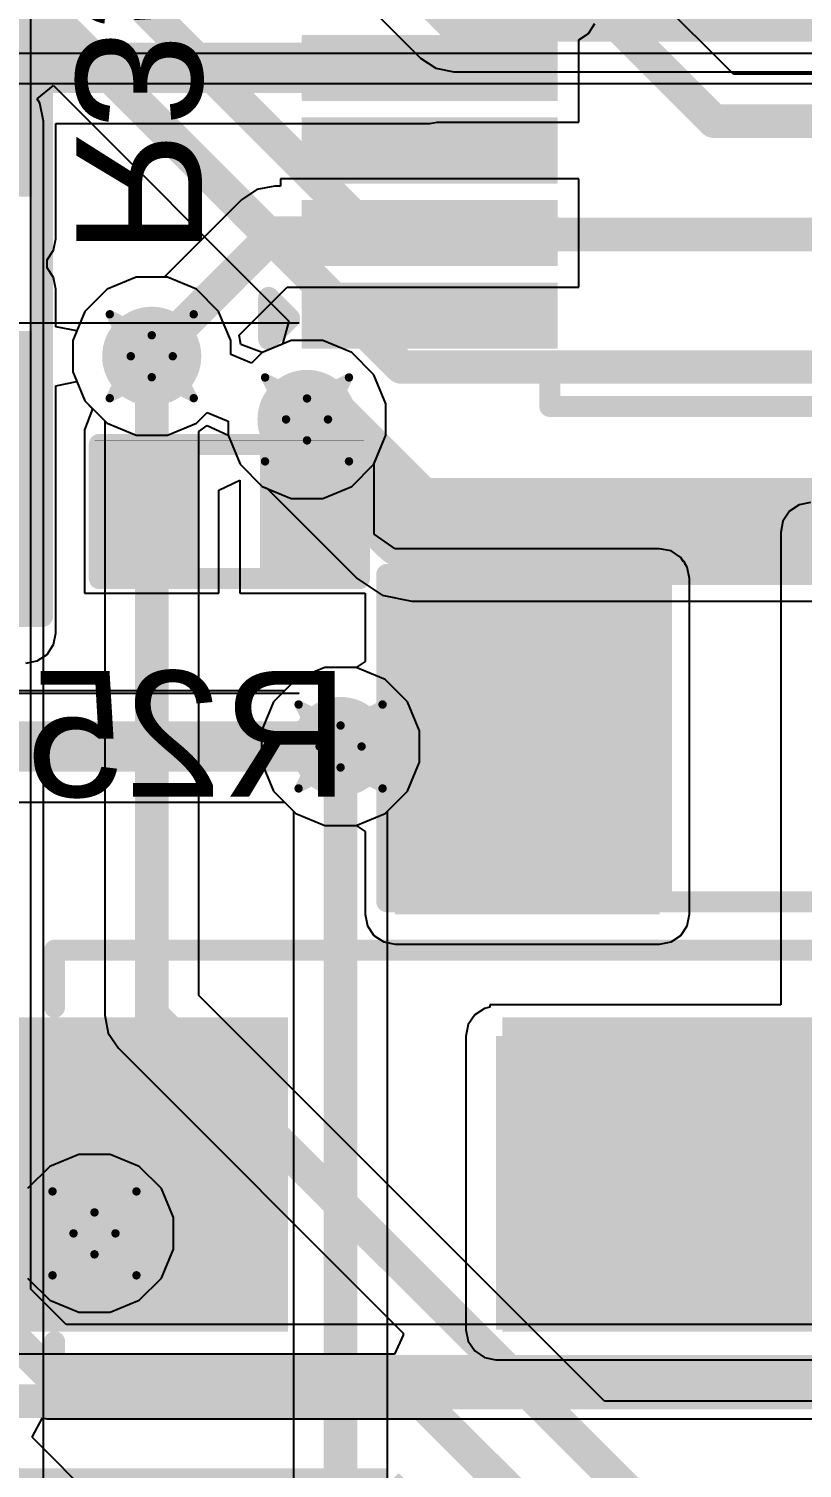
# Model space of a CAD drawing. Header units: inches. Extents: x -6 to 430, y 0 to 90.
# Drawn here: x 12.92 to 17.6, y 20.44 to 29.15 of the extents above; entities that cross this region are included whole.
import ezdxf

# ---------------------------------------------------------------- set-up
doc = ezdxf.new("R2010")
doc.units = ezdxf.units.IN
for name, color, linetype in [('Bottom Layer', 5, 'Continuous'), ('Bottom Overlay', 54, 'Continuous'), ('Bottom Paste', 16, 'Continuous'), ('Bottom Solder', 6, 'Continuous'), ('Drill Drawing', 1, 'Continuous'), ('Layer 1', 16, 'Continuous'), ('Layer 2', 76, 'Continuous'), ('Mechanical 1', 6, 'Continuous'), ('Top Layer', 1, 'Continuous'), ('Via Holes', 16, 'Continuous')]:
    doc.layers.add(name, color=color, linetype=linetype)
doc.styles.add('Arial', font='', dxfattribs={"height": 0.2})
doc.styles.get('Arial').set_extended_font_data('Arial')

msp = doc.modelspace()

# ---------------------------------------------------------------- hatches: boundary and pattern name
at = {"layer": 'Bottom Layer'}
for points in [[(14.61959992, 29.06520222), (16.06959956, 29.06520222), (16.06959956, 28.76520282), (14.61959992, 28.76520282)], [(14.61959992, 28.56520322), (16.06959956, 28.56520322), (16.06959956, 28.26520382), (14.61959992, 28.26520382)], [(14.61959992, 28.06520168), (16.06959956, 28.06520168), (16.06959956, 27.76520228), (14.61959992, 27.76520228)], [(14.61959992, 27.56520268), (16.06959956, 27.56520268), (16.06959956, 27.26520328), (14.61959992, 27.26520328)], [(14.3985996, 26.00140088), (14.8049996, 26.00140088), (14.8049996, 26.94120088), (14.3985996, 26.94120088)], [(13.8905996, 26.54750088), (13.8905996, 25.91250088), (13.4333996, 25.91250088), (13.4333996, 26.54750088)], [(14.8303996, 26.54750088), (14.8303996, 25.91250088), (14.3731996, 25.91250088), (14.3731996, 26.54750088)], [(15.1351996, 23.79160088), (16.7353996, 23.79160088), (16.7353996, 25.82360088), (15.1351996, 25.82360088)], [(16.7099996, 23.96940088), (15.1859996, 23.96940088), (15.1859996, 25.74740088), (16.7099996, 25.74740088)], [(14.38519856, 21.36680131), (11.88519848, 21.36680131), (11.88519848, 23.06680045), (14.38519856, 23.06680045)], [(15.7447996, 21.27700088), (19.3261996, 21.27700088), (19.3261996, 23.05500088), (15.7447996, 23.05500088)], [(18.38519818, 21.36680131), (15.8851981, 21.36680131), (15.8851981, 23.06680045), (18.38519818, 23.06680045)]]:
    msp.add_hatch(color=5, dxfattribs=at).paths.add_polyline_path(points)
h = msp.add_hatch(color=5, dxfattribs=at)
edge = h.paths.add_edge_path()
edge.add_arc((13.6619996, 27.16980088), 0.2999994, 0, 360)
h = msp.add_hatch(color=5, dxfattribs=at)
edge = h.paths.add_edge_path()
edge.add_arc((14.6017996, 26.78740388), 0.2999994, 0, 360)
h = msp.add_hatch(color=5, dxfattribs=at)
edge = h.paths.add_edge_path()
edge.add_arc((14.8049996, 24.80760088), 0.2999994, 0, 360)
h = msp.add_hatch(color=5, dxfattribs=at)
edge = h.paths.add_edge_path()
edge.add_arc((13.31545216, 21.86039316), 0.2999994, 0, 360)
at = {"layer": 'Bottom Paste'}
for points in [[(14.61959992, 29.06520222), (16.06959956, 29.06520222), (16.06959956, 28.76520282), (14.61959992, 28.76520282)], [(14.61959992, 28.56520322), (16.06959956, 28.56520322), (16.06959956, 28.26520382), (14.61959992, 28.26520382)], [(14.61959992, 28.06520168), (16.06959956, 28.06520168), (16.06959956, 27.76520228), (14.61959992, 27.76520228)], [(14.61959992, 27.56520268), (16.06959956, 27.56520268), (16.06959956, 27.26520328), (14.61959992, 27.26520328)], [(13.8905996, 26.54750088), (13.8905996, 25.91250088), (13.4333996, 25.91250088), (13.4333996, 26.54750088)], [(14.8303996, 26.54750088), (14.8303996, 25.91250088), (14.3731996, 25.91250088), (14.3731996, 26.54750088)], [(16.7099996, 23.96940088), (15.1859996, 23.96940088), (15.1859996, 25.74740088), (16.7099996, 25.74740088)], [(14.38519856, 21.36680131), (11.88519848, 21.36680131), (11.88519848, 23.06680045), (14.38519856, 23.06680045)], [(18.38519818, 21.36680131), (15.8851981, 21.36680131), (15.8851981, 23.06680045), (18.38519818, 23.06680045)]]:
    msp.add_hatch(color=16, dxfattribs=at).paths.add_polyline_path(points)
at = {"layer": 'Bottom Solder'}
for points in [[(13.0015996, 29.86220088), (13.0015996, 28.13500088), (11.0203996, 28.13500088), (11.0203996, 29.86220088)], [(14.56960002, 29.11520212), (16.11959946, 29.11520212), (16.11959946, 28.71520292), (14.56960002, 28.71520292)], [(14.56960002, 28.61520312), (16.11959946, 28.61520312), (16.11959946, 28.21520392), (14.56960002, 28.21520392)], [(14.56960002, 28.11520158), (16.11959946, 28.11520158), (16.11959946, 27.71520238), (14.56960002, 27.71520238)], [(14.56960002, 27.61520258), (16.11959946, 27.61520258), (16.11959946, 27.21520338), (14.56960002, 27.21520338)], [(13.0015996, 27.32220088), (13.0015996, 25.59500088), (11.0203996, 25.59500088), (11.0203996, 27.32220088)], [(13.94560076, 26.60250204), (13.94560076, 25.85749972), (13.37839844, 25.85749972), (13.37839844, 26.60250204)], [(14.88540076, 26.60250204), (14.88540076, 25.85749972), (14.31819844, 25.85749972), (14.31819844, 26.60250204)], [(16.8115996, 23.86780088), (15.0843996, 23.86780088), (15.0843996, 25.84900088), (16.8115996, 25.84900088)], [(14.48679856, 21.26520131), (11.78359848, 21.26520131), (11.78359848, 23.16840045), (14.48679856, 23.16840045)], [(18.48679818, 21.26520131), (15.7835981, 21.26520131), (15.7835981, 23.16840045), (18.48679818, 23.16840045)]]:
    msp.add_hatch(color=6, dxfattribs=at).paths.add_polyline_path(points)
at = {"layer": 'Layer 1'}
h = msp.add_hatch(color=16, dxfattribs=at)
edge = h.paths.add_edge_path()
edge.add_arc((13.6619996, 27.16980088), 0.2999994, 0, 360)
h = msp.add_hatch(color=16, dxfattribs=at)
edge = h.paths.add_edge_path()
edge.add_arc((14.6017996, 26.78740388), 0.2999994, 0, 360)
h = msp.add_hatch(color=16, dxfattribs=at)
edge = h.paths.add_edge_path()
edge.add_arc((14.8049996, 24.80760088), 0.2999994, 0, 360)
h = msp.add_hatch(color=16, dxfattribs=at)
edge = h.paths.add_edge_path()
edge.add_arc((13.31545216, 21.86039316), 0.2999994, 0, 360)
at = {"layer": 'Layer 2'}
h = msp.add_hatch(color=76, dxfattribs=at)
edge = h.paths.add_edge_path()
edge.add_arc((13.6619996, 27.16980088), 0.2999994, 0, 360)
h = msp.add_hatch(color=76, dxfattribs=at)
edge = h.paths.add_edge_path()
edge.add_arc((14.6017996, 26.78740388), 0.2999994, 0, 360)
h = msp.add_hatch(color=76, dxfattribs=at)
edge = h.paths.add_edge_path()
edge.add_arc((14.8049996, 24.80760088), 0.2999994, 0, 360)
h = msp.add_hatch(color=76, dxfattribs=at)
edge = h.paths.add_edge_path()
edge.add_arc((13.31545216, 21.86039316), 0.2999994, 0, 360)
at = {"layer": 'Top Layer'}
h = msp.add_hatch(color=1, dxfattribs=at)
edge = h.paths.add_edge_path()
edge.add_arc((13.6619996, 27.16980088), 0.2999994, 0, 360)
h = msp.add_hatch(color=1, dxfattribs=at)
edge = h.paths.add_edge_path()
edge.add_arc((14.6017996, 26.78740388), 0.2999994, 0, 360)
h = msp.add_hatch(color=1, dxfattribs=at)
edge = h.paths.add_edge_path()
edge.add_arc((14.8049996, 24.80760088), 0.2999994, 0, 360)
h = msp.add_hatch(color=1, dxfattribs=at)
edge = h.paths.add_edge_path()
edge.add_arc((13.31545216, 21.86039316), 0.2999994, 0, 360)
at = {"layer": 'Via Holes'}
h = msp.add_hatch(color=7, dxfattribs=at)
edge = h.paths.add_edge_path()
edge.add_arc((13.6619996, 27.16980088), 0.1499997, 0, 360)
h = msp.add_hatch(color=7, dxfattribs=at)
edge = h.paths.add_edge_path()
edge.add_arc((14.6017996, 26.78740388), 0.1499997, 0, 360)
h = msp.add_hatch(color=7, dxfattribs=at)
edge = h.paths.add_edge_path()
edge.add_arc((14.8049996, 24.80760088), 0.1499997, 0, 360)
h = msp.add_hatch(color=7, dxfattribs=at)
edge = h.paths.add_edge_path()
edge.add_arc((13.31545216, 21.86039316), 0.1499997, 0, 360)

# ---------------------------------------------------------------- linework, layer by layer
at = {"layer": 'Bottom Layer'}
for p, q in [((16.24739956, 29.08607086), (16.30478578, 29.1244147)), ((16.30478578, 29.1244147), (16.34408212, 29.1832284)), ((16.24739956, 28.58740282), (16.24739956, 29.08607086)), ((15.34459974, 28.57853314), (15.38918944, 28.58740282)), ((15.38918944, 28.58740282), (16.24739956, 28.58740282)), ((13.08128194, 27.88100087999999), (13.08128194, 28.57853314)), ((13.08128194, 28.57853314), (15.34459974, 28.57853314)), ((16.24739956, 28.24300168), (14.44179992, 28.24300168)), ((14.44179992, 28.24300168), (14.44179992, 28.20007568)), ((16.24739956, 27.58740228), (16.24739956, 28.24300168)), ((14.2983839, 28.1783917), (14.20596346, 28.11663922)), ((14.4074007, 28.20007568), (14.2983839, 28.1783917)), ((14.44179992, 28.20007568), (14.4074007, 28.20007568)), ((14.20595838, 28.1166316), (13.73692452, 27.64760028)), ((14.20596346, 28.11663922), (14.20595838, 28.1166316)), ((13.02818578, 27.75281724), (13.06748212, 27.8116284)), ((13.06748212, 27.8116284), (13.08128194, 27.88100087999999)), ((13.02818578, 27.70438452), (13.02818578, 27.75281724)), ((13.06748212, 27.64557336), (13.02818578, 27.70438452)), ((13.08128194, 27.57620087999999), (13.06748212, 27.64557336)), ((13.56696042, 27.64760028), (13.39134736, 27.57485976)), ((13.73692452, 27.64760028), (13.56696042, 27.64760028)), ((13.08128194, 27.3482435), (13.08128194, 27.57620087999999)), ((13.39134736, 27.57485976), (13.25694072, 27.44045312)), ((14.191742, 27.29667134), (14.48247294, 27.58740228)), ((14.48247294, 27.58740228), (16.24739956, 27.58740228)), ((13.25694072, 27.44045312), (13.20828194, 27.32298066)), ((13.20828194, 27.32298066), (13.08128194, 27.3482435)), ((14.2007336, 27.24165748), (14.191742, 27.29667134)), ((14.32983418, 27.1929606), (14.2007336, 27.24165748)), ((14.33706048, 27.19491132), (14.32983418, 27.1929606)), ((14.50676042, 27.26520328), (14.33706048, 27.19491132)), ((14.69683878, 27.26520328), (14.50676042, 27.26520328)), ((14.87245184, 27.19246275999999), (14.69683878, 27.26520328)), ((15.00685848, 27.05805612), (14.87245184, 27.19246275999999)), ((13.08128194, 26.99135826), (13.20828194, 27.0166211)), ((13.20828194, 27.0166211), (13.25694072, 26.89914864)), ((15.079599, 26.88244306), (15.00685848, 27.05805612)), ((13.08128194, 25.49340088), (13.08128194, 26.99135826)), ((13.30378848, 26.85230088), (13.25559706, 26.72529834)), ((13.25694072, 26.89914864), (13.30378848, 26.85230088)), ((15.079599, 26.6923647), (15.079599, 26.88244306)), ((13.25559706, 26.72529834), (13.2555996, 26.72529834)), ((13.2555996, 26.72529834), (13.2555996, 25.73470087999999)), ((15.0081996, 26.51999014), (15.079599, 26.6923647)), ((15.0081996, 26.09369432), (15.0081996, 26.51999014)), ((14.0683996, 26.35982282), (14.1953996, 26.41988874)), ((14.1953996, 26.41988874), (14.1953996, 25.73470087999999)), ((14.0683996, 25.73470087999999), (14.0683996, 26.35982282)), ((17.52161342, 26.23118706), (17.48231708, 26.17237336)), ((17.58042712, 26.2704834), (17.52161342, 26.23118706)), ((17.6497996, 26.28428322), (17.58042712, 26.2704834)), ((17.48231708, 26.17237336), (17.46851726, 26.10300088)), ((15.13520214, 26.00488322), (15.0081996, 26.09369432)), ((17.46851726, 26.10300088), (17.46851726, 23.24459918)), ((16.7353996, 26.00488322), (15.13520214, 26.00488322)), ((16.80477208, 25.9910834), (16.7353996, 26.00488322)), ((16.86358578, 25.95178706), (16.80477208, 25.9910834)), ((16.88135054, 25.92520088), (16.86358578, 25.95178706)), ((16.8877996, 25.92520088), (16.88135054, 25.92520088)), ((16.8877996, 25.91554634), (16.8877996, 25.92520088)), ((16.90288212, 25.89297336), (16.8877996, 25.91554634)), ((16.91668194, 25.82360088), (16.90288212, 25.89297336)), ((16.91668194, 23.79160088), (16.91668194, 25.82360088)), ((13.2555996, 25.73470087999999), (14.0683996, 25.73470087999999)), ((14.1953996, 25.73470087999999), (14.95391726, 25.73470087999999)), ((14.95391726, 25.73470087999999), (14.95391726, 25.32140224)), ((13.06748212, 25.4240284), (13.08128194, 25.49340088)), ((12.96937208, 25.32591836), (13.02818578, 25.3652147)), ((13.02818578, 25.3652147), (13.06748212, 25.4240284)), ((12.8999996, 25.31211854), (12.96937208, 25.32591836)), ((14.70996042, 25.28540028), (14.53434736, 25.21265976)), ((14.90003624, 25.28540028), (14.70996042, 25.28540028)), ((14.95391726, 25.32140224), (14.90003624, 25.28540028)), ((14.53434736, 25.21265976), (14.46595786, 25.14427026)), ((14.46595786, 25.14427026), (9.541598899999999, 25.14427026)), ((11.78204654, 24.4709315), (14.46595786, 24.4709315)), ((14.46595786, 24.4709315), (14.53434736, 24.402542)), ((14.53434736, 24.402542), (14.70996042, 24.32980148)), ((14.70996042, 24.32980148), (14.90003624, 24.32980148)), ((14.90003624, 24.32980148), (14.95391726, 24.29379952)), ((14.95391726, 24.29379952), (14.95391726, 23.79160088)), ((14.95391726, 23.79160088), (14.96771708, 23.7222284)), ((16.90288212, 23.7222284), (16.91668194, 23.79160088)), ((14.96771708, 23.7222284), (15.00701342, 23.6634147)), ((16.86358578, 23.6634147), (16.90288212, 23.7222284)), ((15.00701342, 23.6634147), (15.06582712, 23.62411836)), ((15.06582712, 23.62411836), (15.1351996, 23.61031854)), ((16.7353996, 23.61031854), (16.80477208, 23.62411836)), ((16.80477208, 23.62411836), (16.86358578, 23.6634147)), ((15.1351996, 23.61031854), (16.7353996, 23.61031854)), ((15.61661342, 23.18318706), (15.57731708, 23.12437336)), ((15.67542712, 23.2224834), (15.61661342, 23.18318706)), ((15.7073981, 23.22884356), (15.67542712, 23.2224834)), ((17.46851726, 23.24459918), (15.7073981, 23.24459918)), ((15.7073981, 23.24459918), (15.7073981, 23.22884356)), ((15.57731708, 23.12437336), (15.56351726, 23.05500088)), ((15.56351726, 23.05500088), (15.56351726, 21.27700088)), ((15.56351726, 21.27700088), (15.57731708, 21.2076284)), ((15.57731708, 21.2076284), (15.61661342, 21.1488147)), ((15.61661342, 21.1488147), (15.67542712, 21.10951836)), ((15.67542712, 21.10951836), (15.7447996, 21.09571854)), ((15.7447996, 21.09571854), (19.3261996, 21.09571854))]:
    msp.add_line(p, q, dxfattribs=at)
for points in [[(12.13080124, 28.91520252, 0.3048, 0.3048, 0), (15.34459974, 28.91520252, 0.3048, 0.3048, 0)], [(13.6619996, 27.16980088, 0.2032, 0.2032, 0), (14.4074007, 27.91520198, 0.2032, 0.2032, 0)], [(14.4074007, 27.91520198, 0.2032, 0.2032, 0), (15.34459974, 27.91520198, 0.2032, 0.2032, 0)], [(13.6619996, 26.23000088, 0.2032, 0.2032, 0), (13.6619996, 27.16980088, 0.2032, 0.2032, 0)], [(15.9987996, 25.46800088, 0.3048, 0.3048, 0), (16.32899706, 25.13780342, 0.3048, 0.3048, 0)], [(16.32899706, 24.50280342, 0.3048, 0.3048, 0), (16.32899706, 25.13780342, 0.3048, 0.3048, 0)], [(15.6177996, 24.78220088, 0.3048, 0.3048, 0), (15.8209996, 24.98540088, 0.3048, 0.3048, 0)], [(15.8209996, 24.98540088, 0.3048, 0.3048, 0), (15.9479996, 24.85840088, 0.3048, 0.3048, 0)], [(6.9309996, 24.80760088, 0.3048, 0.3048, 0), (15.5923996, 24.80760088, 0.3048, 0.3048, 0)], [(15.5923996, 24.80760088, 0.3048, 0.3048, 0), (15.6177996, 24.78220088, 0.3048, 0.3048, 0)], [(16.32899452, 24.50280088, 0.3048, 0.3048, 0), (16.32899706, 24.50280342, 0.3048, 0.3048, 0)]]:
    msp.add_lwpolyline(points, format="xyseb", dxfattribs=at)
for points in [[(15.26839974, 28.91520252, 0.1524, 0.1524, 1), (15.42079974, 28.91520252, 0.1524, 0.1524, 1)], [(14.3566007, 27.91520198, 0.1016, 0.1016, 1), (14.4582007, 27.91520198, 0.1016, 0.1016, 1)], [(14.3566007, 27.91520198, 0.1016, 0.1016, 1), (14.4582007, 27.91520198, 0.1016, 0.1016, 1)], [(15.29379974, 27.91520198, 0.1016, 0.1016, 1), (15.39539974, 27.91520198, 0.1016, 0.1016, 1)], [(13.6111996, 27.16980088, 0.1016, 0.1016, 1), (13.7127996, 27.16980088, 0.1016, 0.1016, 1)], [(13.6111996, 27.16980088, 0.1016, 0.1016, 1), (13.7127996, 27.16980088, 0.1016, 0.1016, 1)], [(13.6111996, 26.23000088, 0.1016, 0.1016, 1), (13.7127996, 26.23000088, 0.1016, 0.1016, 1)], [(15.9225996, 25.46800088, 0.1524, 0.1524, 1), (16.0749996, 25.46800088, 0.1524, 0.1524, 1)], [(16.25279706, 25.13780342, 0.1524, 0.1524, 1), (16.40519706, 25.13780342, 0.1524, 0.1524, 1)], [(16.25279706, 25.13780342, 0.1524, 0.1524, 1), (16.40519706, 25.13780342, 0.1524, 0.1524, 1)], [(15.7447996, 24.98540088, 0.1524, 0.1524, 1), (15.8971996, 24.98540088, 0.1524, 0.1524, 1)], [(15.7447996, 24.98540088, 0.1524, 0.1524, 1), (15.8971996, 24.98540088, 0.1524, 0.1524, 1)], [(15.8717996, 24.85840088, 0.1524, 0.1524, 1), (16.0241996, 24.85840088, 0.1524, 0.1524, 1)], [(15.5161996, 24.80760088, 0.1524, 0.1524, 1), (15.6685996, 24.80760088, 0.1524, 0.1524, 1)], [(15.5161996, 24.80760088, 0.1524, 0.1524, 1), (15.6685996, 24.80760088, 0.1524, 0.1524, 1)], [(15.5415996, 24.78220088, 0.1524, 0.1524, 1), (15.6939996, 24.78220088, 0.1524, 0.1524, 1)], [(15.5415996, 24.78220088, 0.1524, 0.1524, 1), (15.6939996, 24.78220088, 0.1524, 0.1524, 1)], [(16.25279452, 24.50280088, 0.1524, 0.1524, 1), (16.40519452, 24.50280088, 0.1524, 0.1524, 1)], [(16.25279706, 24.50280342, 0.1524, 0.1524, 1), (16.40519706, 24.50280342, 0.1524, 0.1524, 1)], [(16.25279706, 24.50280342, 0.1524, 0.1524, 1), (16.40519706, 24.50280342, 0.1524, 0.1524, 1)]]:
    msp.add_lwpolyline(points, format="xyseb", close=True, dxfattribs=at)
at = {"layer": 'Bottom Overlay'}
for points in [[(13.0015996, 25.59500088, 0.127, 0.127, 0), (13.0015996, 29.86220088, 0.127, 0.127, 0)], [(14.36960042, 27.27220351999999, 0.127, 0.127, 0), (14.36960042, 27.52620352, 0.127, 0.127, 0)], [(14.36960042, 27.52620352, 0.127, 0.127, 0), (14.49660042, 27.39920352, 0.127, 0.127, 0)], [(14.36960042, 27.27220351999999, 0.127, 0.127, 0), (14.49660042, 27.39920352, 0.127, 0.127, 0)], [(16.07140042, 26.86580352, 0.127, 0.127, 0), (16.07140042, 27.11980351999999, 0.127, 0.127, 0)], [(16.07140042, 26.86580352, 0.127, 0.127, 0), (19.01780042, 26.86580352, 0.127, 0.127, 0)], [(13.3444996, 26.63640088, 0.127, 0.127, 0), (14.9192996, 26.63640088, 0.127, 0.127, 0)], [(13.3444996, 25.82360088, 0.127, 0.127, 0), (13.3444996, 26.63640088, 0.127, 0.127, 0)], [(13.3190996, 26.66180088, 0.0032258, 0.0032258, 0), (14.9446996, 26.66180088, 0.0032258, 0.0032258, 0)], [(14.9192996, 25.82360088, 0.127, 0.127, 0), (14.9192996, 26.63640088, 0.127, 0.127, 0)], [(13.3444996, 25.82360088, 0.127, 0.127, 0), (14.9192996, 25.82360088, 0.127, 0.127, 0)], [(15.0843996, 23.86780088, 0.127, 0.127, 0), (15.0843996, 25.84900088, 0.127, 0.127, 0)], [(15.0843996, 25.84900088, 0.127, 0.127, 0), (19.3515996, 25.84900088, 0.127, 0.127, 0)], [(11.0203996, 25.59500088, 0.127, 0.127, 0), (13.0015996, 25.59500088, 0.127, 0.127, 0)], [(15.0843996, 23.86780088, 0.127, 0.127, 0), (19.3515996, 23.86780088, 0.127, 0.127, 0)], [(13.0739896, 23.57450962, 0.127, 0.127, 0), (17.7933096, 23.57450962, 0.127, 0.127, 0)], [(13.0739896, 23.22899088, 0.127, 0.127, 0), (13.0739896, 23.57450962, 0.127, 0.127, 0)], [(13.0739896, 20.85909214, 0.127, 0.127, 0), (13.0739896, 21.20461088, 0.127, 0.127, 0)], [(13.0739896, 20.85909214, 0.127, 0.127, 0), (17.7933096, 20.85909214, 0.127, 0.127, 0)]]:
    msp.add_lwpolyline(points, format="xyseb", dxfattribs=at)
for points in [[(14.33785042, 27.52620352, 0.0635, 0.0635, 1), (14.40135042, 27.52620352, 0.0635, 0.0635, 1)], [(14.33785042, 27.52620352, 0.0635, 0.0635, 1), (14.40135042, 27.52620352, 0.0635, 0.0635, 1)], [(14.46485042, 27.39920352, 0.0635, 0.0635, 1), (14.52835042, 27.39920352, 0.0635, 0.0635, 1)], [(14.46485042, 27.39920352, 0.0635, 0.0635, 1), (14.52835042, 27.39920352, 0.0635, 0.0635, 1)], [(14.33785042, 27.27220351999999, 0.0635, 0.0635, 1), (14.40135042, 27.27220351999999, 0.0635, 0.0635, 1)], [(14.33785042, 27.27220351999999, 0.0635, 0.0635, 1), (14.40135042, 27.27220351999999, 0.0635, 0.0635, 1)], [(16.03965042, 27.11980351999999, 0.0635, 0.0635, 1), (16.10315042, 27.11980351999999, 0.0635, 0.0635, 1)], [(16.03965042, 26.86580352, 0.0635, 0.0635, 1), (16.10315042, 26.86580352, 0.0635, 0.0635, 1)], [(16.03965042, 26.86580352, 0.0635, 0.0635, 1), (16.10315042, 26.86580352, 0.0635, 0.0635, 1)], [(13.3127496, 26.63640088, 0.0635, 0.0635, 1), (13.3762496, 26.63640088, 0.0635, 0.0635, 1)], [(13.3127496, 26.63640088, 0.0635, 0.0635, 1), (13.3762496, 26.63640088, 0.0635, 0.0635, 1)], [(13.31829442, 26.66180088, 0.0016129, 0.0016129, 1), (13.31990478, 26.66180088, 0.0016129, 0.0016129, 1)], [(14.8875496, 26.63640088, 0.0635, 0.0635, 1), (14.9510496, 26.63640088, 0.0635, 0.0635, 1)], [(14.8875496, 26.63640088, 0.0635, 0.0635, 1), (14.9510496, 26.63640088, 0.0635, 0.0635, 1)], [(14.94389442, 26.66180088, 0.0016129, 0.0016129, 1), (14.94550478, 26.66180088, 0.0016129, 0.0016129, 1)], [(13.3127496, 25.82360088, 0.0635, 0.0635, 1), (13.3762496, 25.82360088, 0.0635, 0.0635, 1)], [(13.3127496, 25.82360088, 0.0635, 0.0635, 1), (13.3762496, 25.82360088, 0.0635, 0.0635, 1)], [(14.8875496, 25.82360088, 0.0635, 0.0635, 1), (14.9510496, 25.82360088, 0.0635, 0.0635, 1)], [(14.8875496, 25.82360088, 0.0635, 0.0635, 1), (14.9510496, 25.82360088, 0.0635, 0.0635, 1)], [(15.0526496, 25.84900088, 0.0635, 0.0635, 1), (15.1161496, 25.84900088, 0.0635, 0.0635, 1)], [(15.0526496, 25.84900088, 0.0635, 0.0635, 1), (15.1161496, 25.84900088, 0.0635, 0.0635, 1)], [(12.9698496, 25.59500088, 0.0635, 0.0635, 1), (13.0333496, 25.59500088, 0.0635, 0.0635, 1)], [(12.9698496, 25.59500088, 0.0635, 0.0635, 1), (13.0333496, 25.59500088, 0.0635, 0.0635, 1)], [(15.0526496, 23.86780088, 0.0635, 0.0635, 1), (15.1161496, 23.86780088, 0.0635, 0.0635, 1)], [(15.0526496, 23.86780088, 0.0635, 0.0635, 1), (15.1161496, 23.86780088, 0.0635, 0.0635, 1)], [(13.0422396, 23.57450962, 0.0635, 0.0635, 1), (13.1057396, 23.57450962, 0.0635, 0.0635, 1)], [(13.0422396, 23.57450962, 0.0635, 0.0635, 1), (13.1057396, 23.57450962, 0.0635, 0.0635, 1)], [(13.0422396, 23.22899088, 0.0635, 0.0635, 1), (13.1057396, 23.22899088, 0.0635, 0.0635, 1)], [(13.0422396, 21.20461088, 0.0635, 0.0635, 1), (13.1057396, 21.20461088, 0.0635, 0.0635, 1)], [(13.0422396, 20.85909214, 0.0635, 0.0635, 1), (13.1057396, 20.85909214, 0.0635, 0.0635, 1)], [(13.0422396, 20.85909214, 0.0635, 0.0635, 1), (13.1057396, 20.85909214, 0.0635, 0.0635, 1)]]:
    msp.add_lwpolyline(points, format="xyseb", close=True, dxfattribs=at)
at = {"layer": 'Drill Drawing'}
for points in [[(13.4079996, 27.42380087999999, 0.0508, 0.0508, 0), (13.6619996, 27.29680088, 0.0508, 0.0508, 0)], [(13.4079996, 27.42380087999999, 0.0508, 0.0508, 0), (13.5349996, 27.16980088, 0.0508, 0.0508, 0)], [(13.6619996, 27.29680088, 0.0508, 0.0508, 0), (13.9159996, 27.42380087999999, 0.0508, 0.0508, 0)], [(13.7889996, 27.16980088, 0.0508, 0.0508, 0), (13.9159996, 27.42380087999999, 0.0508, 0.0508, 0)], [(13.4079996, 26.91580088, 0.0508, 0.0508, 0), (13.5349996, 27.16980088, 0.0508, 0.0508, 0)], [(13.7889996, 27.16980088, 0.0508, 0.0508, 0), (13.9159996, 26.91580088, 0.0508, 0.0508, 0)], [(13.4079996, 26.91580088, 0.0508, 0.0508, 0), (13.6619996, 27.04280088, 0.0508, 0.0508, 0)], [(13.6619996, 27.04280088, 0.0508, 0.0508, 0), (13.9159996, 26.91580088, 0.0508, 0.0508, 0)], [(14.3477996, 27.04140388, 0.0508, 0.0508, 0), (14.6017996, 26.91440388, 0.0508, 0.0508, 0)], [(14.3477996, 27.04140388, 0.0508, 0.0508, 0), (14.4747996, 26.78740388, 0.0508, 0.0508, 0)], [(14.6017996, 26.91440388, 0.0508, 0.0508, 0), (14.8557996, 27.04140388, 0.0508, 0.0508, 0)], [(14.7287996, 26.78740388, 0.0508, 0.0508, 0), (14.8557996, 27.04140388, 0.0508, 0.0508, 0)], [(14.3477996, 26.53340388, 0.0508, 0.0508, 0), (14.4747996, 26.78740388, 0.0508, 0.0508, 0)], [(14.7287996, 26.78740388, 0.0508, 0.0508, 0), (14.8557996, 26.53340388, 0.0508, 0.0508, 0)], [(14.3477996, 26.53340388, 0.0508, 0.0508, 0), (14.6017996, 26.66040388, 0.0508, 0.0508, 0)], [(14.6017996, 26.66040388, 0.0508, 0.0508, 0), (14.8557996, 26.53340388, 0.0508, 0.0508, 0)], [(14.5509996, 25.06160088, 0.0508, 0.0508, 0), (14.8049996, 24.93460088, 0.0508, 0.0508, 0)], [(14.5509996, 25.06160088, 0.0508, 0.0508, 0), (14.6779996, 24.80760088, 0.0508, 0.0508, 0)], [(14.8049996, 24.93460088, 0.0508, 0.0508, 0), (15.0589996, 25.06160088, 0.0508, 0.0508, 0)], [(14.9319996, 24.80760088, 0.0508, 0.0508, 0), (15.0589996, 25.06160088, 0.0508, 0.0508, 0)], [(14.5509996, 24.55360088, 0.0508, 0.0508, 0), (14.6779996, 24.80760088, 0.0508, 0.0508, 0)], [(14.9319996, 24.80760088, 0.0508, 0.0508, 0), (15.0589996, 24.55360088, 0.0508, 0.0508, 0)], [(14.5509996, 24.55360088, 0.0508, 0.0508, 0), (14.8049996, 24.68060088, 0.0508, 0.0508, 0)], [(14.8049996, 24.68060088, 0.0508, 0.0508, 0), (15.0589996, 24.55360088, 0.0508, 0.0508, 0)], [(13.06145216, 22.11439316, 0.0508, 0.0508, 0), (13.31545216, 21.98739316, 0.0508, 0.0508, 0)], [(13.06145216, 22.11439316, 0.0508, 0.0508, 0), (13.18845216, 21.86039316, 0.0508, 0.0508, 0)], [(13.31545216, 21.98739316, 0.0508, 0.0508, 0), (13.56945216, 22.11439316, 0.0508, 0.0508, 0)], [(13.44245216, 21.86039316, 0.0508, 0.0508, 0), (13.56945216, 22.11439316, 0.0508, 0.0508, 0)], [(13.06145216, 21.60639316, 0.0508, 0.0508, 0), (13.18845216, 21.86039316, 0.0508, 0.0508, 0)], [(13.44245216, 21.86039316, 0.0508, 0.0508, 0), (13.56945216, 21.60639316, 0.0508, 0.0508, 0)], [(13.06145216, 21.60639316, 0.0508, 0.0508, 0), (13.31545216, 21.73339316, 0.0508, 0.0508, 0)], [(13.31545216, 21.73339316, 0.0508, 0.0508, 0), (13.56945216, 21.60639316, 0.0508, 0.0508, 0)]]:
    msp.add_lwpolyline(points, format="xyseb", dxfattribs=at)
for points in [[(13.3952996, 27.42380087999999, 0.0254, 0.0254, 1), (13.4206996, 27.42380087999999, 0.0254, 0.0254, 1)], [(13.3952996, 27.42380087999999, 0.0254, 0.0254, 1), (13.4206996, 27.42380087999999, 0.0254, 0.0254, 1)], [(13.9032996, 27.42380087999999, 0.0254, 0.0254, 1), (13.9286996, 27.42380087999999, 0.0254, 0.0254, 1)], [(13.9032996, 27.42380087999999, 0.0254, 0.0254, 1), (13.9286996, 27.42380087999999, 0.0254, 0.0254, 1)], [(13.6492996, 27.29680088, 0.0254, 0.0254, 1), (13.6746996, 27.29680088, 0.0254, 0.0254, 1)], [(13.6492996, 27.29680088, 0.0254, 0.0254, 1), (13.6746996, 27.29680088, 0.0254, 0.0254, 1)], [(13.5222996, 27.16980088, 0.0254, 0.0254, 1), (13.5476996, 27.16980088, 0.0254, 0.0254, 1)], [(13.5222996, 27.16980088, 0.0254, 0.0254, 1), (13.5476996, 27.16980088, 0.0254, 0.0254, 1)], [(13.7762996, 27.16980088, 0.0254, 0.0254, 1), (13.8016996, 27.16980088, 0.0254, 0.0254, 1)], [(13.7762996, 27.16980088, 0.0254, 0.0254, 1), (13.8016996, 27.16980088, 0.0254, 0.0254, 1)], [(13.6492996, 27.04280088, 0.0254, 0.0254, 1), (13.6746996, 27.04280088, 0.0254, 0.0254, 1)], [(13.6492996, 27.04280088, 0.0254, 0.0254, 1), (13.6746996, 27.04280088, 0.0254, 0.0254, 1)], [(14.3350996, 27.04140388, 0.0254, 0.0254, 1), (14.3604996, 27.04140388, 0.0254, 0.0254, 1)], [(14.3350996, 27.04140388, 0.0254, 0.0254, 1), (14.3604996, 27.04140388, 0.0254, 0.0254, 1)], [(14.8430996, 27.04140388, 0.0254, 0.0254, 1), (14.8684996, 27.04140388, 0.0254, 0.0254, 1)], [(14.8430996, 27.04140388, 0.0254, 0.0254, 1), (14.8684996, 27.04140388, 0.0254, 0.0254, 1)], [(13.3952996, 26.91580088, 0.0254, 0.0254, 1), (13.4206996, 26.91580088, 0.0254, 0.0254, 1)], [(13.3952996, 26.91580088, 0.0254, 0.0254, 1), (13.4206996, 26.91580088, 0.0254, 0.0254, 1)], [(13.9032996, 26.91580088, 0.0254, 0.0254, 1), (13.9286996, 26.91580088, 0.0254, 0.0254, 1)], [(13.9032996, 26.91580088, 0.0254, 0.0254, 1), (13.9286996, 26.91580088, 0.0254, 0.0254, 1)], [(14.5890996, 26.91440388, 0.0254, 0.0254, 1), (14.6144996, 26.91440388, 0.0254, 0.0254, 1)], [(14.5890996, 26.91440388, 0.0254, 0.0254, 1), (14.6144996, 26.91440388, 0.0254, 0.0254, 1)], [(14.4620996, 26.78740388, 0.0254, 0.0254, 1), (14.4874996, 26.78740388, 0.0254, 0.0254, 1)], [(14.4620996, 26.78740388, 0.0254, 0.0254, 1), (14.4874996, 26.78740388, 0.0254, 0.0254, 1)], [(14.7160996, 26.78740388, 0.0254, 0.0254, 1), (14.7414996, 26.78740388, 0.0254, 0.0254, 1)], [(14.7160996, 26.78740388, 0.0254, 0.0254, 1), (14.7414996, 26.78740388, 0.0254, 0.0254, 1)], [(14.5890996, 26.66040388, 0.0254, 0.0254, 1), (14.6144996, 26.66040388, 0.0254, 0.0254, 1)], [(14.5890996, 26.66040388, 0.0254, 0.0254, 1), (14.6144996, 26.66040388, 0.0254, 0.0254, 1)], [(14.3350996, 26.53340388, 0.0254, 0.0254, 1), (14.3604996, 26.53340388, 0.0254, 0.0254, 1)], [(14.3350996, 26.53340388, 0.0254, 0.0254, 1), (14.3604996, 26.53340388, 0.0254, 0.0254, 1)], [(14.8430996, 26.53340388, 0.0254, 0.0254, 1), (14.8684996, 26.53340388, 0.0254, 0.0254, 1)], [(14.8430996, 26.53340388, 0.0254, 0.0254, 1), (14.8684996, 26.53340388, 0.0254, 0.0254, 1)], [(14.5382996, 25.06160088, 0.0254, 0.0254, 1), (14.5636996, 25.06160088, 0.0254, 0.0254, 1)], [(14.5382996, 25.06160088, 0.0254, 0.0254, 1), (14.5636996, 25.06160088, 0.0254, 0.0254, 1)], [(15.0462996, 25.06160088, 0.0254, 0.0254, 1), (15.0716996, 25.06160088, 0.0254, 0.0254, 1)], [(15.0462996, 25.06160088, 0.0254, 0.0254, 1), (15.0716996, 25.06160088, 0.0254, 0.0254, 1)], [(14.7922996, 24.93460088, 0.0254, 0.0254, 1), (14.8176996, 24.93460088, 0.0254, 0.0254, 1)], [(14.7922996, 24.93460088, 0.0254, 0.0254, 1), (14.8176996, 24.93460088, 0.0254, 0.0254, 1)], [(14.6652996, 24.80760088, 0.0254, 0.0254, 1), (14.6906996, 24.80760088, 0.0254, 0.0254, 1)], [(14.6652996, 24.80760088, 0.0254, 0.0254, 1), (14.6906996, 24.80760088, 0.0254, 0.0254, 1)], [(14.9192996, 24.80760088, 0.0254, 0.0254, 1), (14.9446996, 24.80760088, 0.0254, 0.0254, 1)], [(14.9192996, 24.80760088, 0.0254, 0.0254, 1), (14.9446996, 24.80760088, 0.0254, 0.0254, 1)], [(14.7922996, 24.68060088, 0.0254, 0.0254, 1), (14.8176996, 24.68060088, 0.0254, 0.0254, 1)], [(14.7922996, 24.68060088, 0.0254, 0.0254, 1), (14.8176996, 24.68060088, 0.0254, 0.0254, 1)], [(14.5382996, 24.55360088, 0.0254, 0.0254, 1), (14.5636996, 24.55360088, 0.0254, 0.0254, 1)], [(14.5382996, 24.55360088, 0.0254, 0.0254, 1), (14.5636996, 24.55360088, 0.0254, 0.0254, 1)], [(15.0462996, 24.55360088, 0.0254, 0.0254, 1), (15.0716996, 24.55360088, 0.0254, 0.0254, 1)], [(15.0462996, 24.55360088, 0.0254, 0.0254, 1), (15.0716996, 24.55360088, 0.0254, 0.0254, 1)], [(13.04875216, 22.11439316, 0.0254, 0.0254, 1), (13.07415216, 22.11439316, 0.0254, 0.0254, 1)], [(13.04875216, 22.11439316, 0.0254, 0.0254, 1), (13.07415216, 22.11439316, 0.0254, 0.0254, 1)], [(13.55675216, 22.11439316, 0.0254, 0.0254, 1), (13.58215216, 22.11439316, 0.0254, 0.0254, 1)], [(13.55675216, 22.11439316, 0.0254, 0.0254, 1), (13.58215216, 22.11439316, 0.0254, 0.0254, 1)], [(13.30275216, 21.98739316, 0.0254, 0.0254, 1), (13.32815216, 21.98739316, 0.0254, 0.0254, 1)], [(13.30275216, 21.98739316, 0.0254, 0.0254, 1), (13.32815216, 21.98739316, 0.0254, 0.0254, 1)], [(13.17575216, 21.86039316, 0.0254, 0.0254, 1), (13.20115216, 21.86039316, 0.0254, 0.0254, 1)], [(13.17575216, 21.86039316, 0.0254, 0.0254, 1), (13.20115216, 21.86039316, 0.0254, 0.0254, 1)], [(13.42975216, 21.86039316, 0.0254, 0.0254, 1), (13.45515216, 21.86039316, 0.0254, 0.0254, 1)], [(13.42975216, 21.86039316, 0.0254, 0.0254, 1), (13.45515216, 21.86039316, 0.0254, 0.0254, 1)], [(13.30275216, 21.73339316, 0.0254, 0.0254, 1), (13.32815216, 21.73339316, 0.0254, 0.0254, 1)], [(13.30275216, 21.73339316, 0.0254, 0.0254, 1), (13.32815216, 21.73339316, 0.0254, 0.0254, 1)], [(13.04875216, 21.60639316, 0.0254, 0.0254, 1), (13.07415216, 21.60639316, 0.0254, 0.0254, 1)], [(13.04875216, 21.60639316, 0.0254, 0.0254, 1), (13.07415216, 21.60639316, 0.0254, 0.0254, 1)], [(13.55675216, 21.60639316, 0.0254, 0.0254, 1), (13.58215216, 21.60639316, 0.0254, 0.0254, 1)], [(13.55675216, 21.60639316, 0.0254, 0.0254, 1), (13.58215216, 21.60639316, 0.0254, 0.0254, 1)]]:
    msp.add_lwpolyline(points, format="xyseb", close=True, dxfattribs=at)
at = {"layer": 'Layer 1'}
for p, q in [((17.18360038, 28.87707458), (13.55442044, 32.50625706)), ((28.1135074, 28.87707458), (17.18360038, 28.87707458)), ((12.9680208, 28.72721458), (13.06666678, 28.808172)), ((13.06666678, 28.808172), (14.49230274, 27.38253604)), ((12.98538932, 28.70121768), (12.9680208, 28.72721458)), ((13.00707584, 28.59220088), (12.98538932, 28.70121768)), ((13.0070733, 28.59218818), (13.00707584, 28.59220088)), ((13.0070733, 19.69320166), (13.0070733, 28.59218818)), ((13.56696042, 27.64760028), (13.39134736, 27.57485976)), ((13.75703878, 27.64760028), (13.56696042, 27.64760028)), ((13.93265184, 27.57485976), (13.75703878, 27.64760028)), ((13.39134736, 27.57485976), (13.25694072, 27.44045312)), ((14.06705848, 27.44045312), (13.93265184, 27.57485976)), ((13.25694072, 27.44045312), (13.1842002, 27.26484006)), ((14.139799, 27.26484006), (14.06705848, 27.44045312)), ((14.49230274, 27.38253604), (14.45250348, 27.24272936)), ((13.1842002, 27.26484006), (13.1842002, 27.0747617)), ((14.139799, 27.18072034), (14.139799, 27.26484006)), ((14.33114736, 27.19246275999999), (14.266799, 27.1281144)), ((14.45250348, 27.24272936), (14.33114736, 27.19246275999999)), ((14.266799, 27.1281144), (14.139799, 27.18072034)), ((13.1842002, 27.0747617), (13.25694072, 26.89914864)), ((13.25694072, 26.89914864), (13.39134736, 26.764742)), ((13.39134736, 26.764742), (13.56696042, 26.69200148)), ((13.75703878, 26.69200148), (13.93265184, 26.764742)), ((13.93265184, 26.764742), (13.9970002, 26.82909036)), ((13.9970002, 26.82909036), (14.1240002, 26.77648442)), ((14.1240002, 26.77648442), (14.1240002, 26.6923647)), ((13.56696042, 26.69200148), (13.75703878, 26.69200148)), ((14.1240002, 26.6923647), (14.19674072, 26.51675164)), ((14.19674072, 26.51675164), (14.33114736, 26.382345)), ((14.33114736, 26.382345), (14.35926262, 26.3706991)), ((14.35926262, 26.3706991), (14.90578172, 25.82417746)), ((14.90578172, 25.82417746), (15.05701332, 25.72312864)), ((15.05701332, 25.72312864), (15.2354026, 25.68764484)), ((15.2354026, 25.68764484), (22.20599826, 25.68764484)), ((14.70996042, 25.28540028), (14.53434736, 25.21265976)), ((14.90003878, 25.28540028), (14.70996042, 25.28540028)), ((15.07565184, 25.21265976), (14.90003878, 25.28540028)), ((14.53434736, 25.21265976), (14.39994072, 25.07825312)), ((15.21005848, 25.07825312), (15.07565184, 25.21265976)), ((14.39994072, 25.07825312), (14.3272002, 24.90264006)), ((15.282799, 24.90264006), (15.21005848, 25.07825312)), ((14.3272002, 24.90264006), (14.3272002, 24.7125617)), ((15.282799, 24.7125617), (15.282799, 24.90264006)), ((14.3272002, 24.7125617), (14.39994072, 24.53694864)), ((15.21005848, 24.53694864), (15.282799, 24.7125617)), ((14.39994072, 24.53694864), (14.5201259, 24.41676346)), ((15.0898733, 24.41676346), (15.21005848, 24.53694864)), ((14.5201259, 24.41676346), (14.5201259, 18.81321358)), ((15.0898733, 18.93120166), (15.0898733, 24.41676346))]:
    msp.add_line(p, q, dxfattribs=at)
for points in [[(6.36453642, 35.91317684, 0.2032, 0.2032, 0), (15.17311164, 27.10460162, 0.2032, 0.2032, 0)], [(7.969168719999999, 34.92884556, 0.2032, 0.2032, 0), (14.9916134, 27.90640088, 0.2032, 0.2032, 0)], [(13.3529832, 32.30481982, 0.2032, 0.2032, 0), (17.06560214, 28.59220088, 0.2032, 0.2032, 0)], [(17.06560214, 28.59220088, 0.2032, 0.2032, 0), (35.22659959999999, 28.59220088, 0.2032, 0.2032, 0)], [(14.9916134, 27.90640088, 0.2032, 0.2032, 0), (18.6657996, 27.90640088, 0.2032, 0.2032, 0)], [(15.17311164, 27.10460162, 0.2032, 0.2032, 0), (21.8009851, 27.10460162, 0.2032, 0.2032, 0)], [(14.6017996, 26.78740388, 0.5588, 0.5588, 0), (15.2354026, 26.15380088, 0.5588, 0.5588, 0)], [(15.2354026, 26.15380088, 0.5588, 0.5588, 0), (22.20599826, 26.15380088, 0.5588, 0.5588, 0)], [(14.8049996, 18.81320088, 0.2032, 0.2032, 0), (14.8049996, 24.80760088, 0.2032, 0.2032, 0)]]:
    msp.add_lwpolyline(points, format="xyseb", dxfattribs=at)
for points in [[(17.01480214, 28.59220088, 0.1016, 0.1016, 1), (17.11640214, 28.59220088, 0.1016, 0.1016, 1)], [(17.01480214, 28.59220088, 0.1016, 0.1016, 1), (17.11640214, 28.59220088, 0.1016, 0.1016, 1)], [(14.9408134, 27.90640088, 0.1016, 0.1016, 1), (15.0424134, 27.90640088, 0.1016, 0.1016, 1)], [(14.9408134, 27.90640088, 0.1016, 0.1016, 1), (15.0424134, 27.90640088, 0.1016, 0.1016, 1)], [(15.12231164, 27.10460162, 0.1016, 0.1016, 1), (15.22391164, 27.10460162, 0.1016, 0.1016, 1)], [(15.12231164, 27.10460162, 0.1016, 0.1016, 1), (15.22391164, 27.10460162, 0.1016, 0.1016, 1)], [(14.4620996, 26.78740388, 0.2794, 0.2794, 1), (14.7414996, 26.78740388, 0.2794, 0.2794, 1)], [(15.0957026, 26.15380088, 0.2794, 0.2794, 1), (15.3751026, 26.15380088, 0.2794, 0.2794, 1)], [(15.0957026, 26.15380088, 0.2794, 0.2794, 1), (15.3751026, 26.15380088, 0.2794, 0.2794, 1)], [(14.7541996, 24.80760088, 0.1016, 0.1016, 1), (14.8557996, 24.80760088, 0.1016, 0.1016, 1)]]:
    msp.add_lwpolyline(points, format="xyseb", close=True, dxfattribs=at)
at = {"layer": 'Layer 2'}
for p, q in [((27.98067048, 29.00208322), (11.218799, 29.00208322)), ((11.2160812, 28.82080088), (42.00534652, 28.82080088)), ((13.56696042, 27.64760028), (13.39134736, 27.57485976)), ((13.75703878, 27.64760028), (13.56696042, 27.64760028)), ((13.93265184, 27.57485976), (13.75703878, 27.64760028)), ((13.39134736, 27.57485976), (13.25694072, 27.44045312)), ((14.06705848, 27.44045312), (13.93265184, 27.57485976)), ((13.25694072, 27.44045312), (13.1842002, 27.26484006)), ((14.139799, 27.26484006), (14.06705848, 27.44045312)), ((13.1842002, 27.26484006), (13.1842002, 27.0747617)), ((14.139799, 27.18072034), (14.139799, 27.26484006)), ((14.33114736, 27.19246275999999), (14.266799, 27.1281144)), ((14.50676042, 27.26520328), (14.33114736, 27.19246275999999)), ((14.69683878, 27.26520328), (14.50676042, 27.26520328)), ((14.87245184, 27.19246275999999), (14.69683878, 27.26520328)), ((15.00685848, 27.05805612), (14.87245184, 27.19246275999999)), ((14.266799, 27.1281144), (14.139799, 27.18072034)), ((13.1842002, 27.0747617), (13.25694072, 26.89914864)), ((15.079599, 26.88244306), (15.00685848, 27.05805612)), ((13.25694072, 26.89914864), (13.3771259, 26.77896346)), ((15.079599, 26.6923647), (15.079599, 26.88244306)), ((13.3771259, 26.77896346), (13.3771259, 23.18201358)), ((13.9468733, 26.71327906), (13.9970002, 26.75060182)), ((13.9970002, 26.75060182), (14.1240002, 26.69236216)), ((13.9468733, 23.30000166), (13.9468733, 26.71327906)), ((14.1240002, 26.69236216), (14.19674072, 26.51675164)), ((15.00685848, 26.51675164), (15.079599, 26.6923647)), ((14.19674072, 26.51675164), (14.33114736, 26.382345)), ((14.87245184, 26.382345), (15.00685848, 26.51675164)), ((14.33114736, 26.382345), (14.50676042, 26.30960448)), ((14.69683878, 26.30960448), (14.87245184, 26.382345)), ((14.50676042, 26.30960448), (14.69683878, 26.30960448)), ((14.70996042, 25.28540028), (14.53434736, 25.21265976)), ((14.90003878, 25.28540028), (14.70996042, 25.28540028)), ((15.07565184, 25.21265976), (14.90003878, 25.28540028)), ((14.53434736, 25.21265976), (14.39994072, 25.07825312)), ((15.21005848, 25.07825312), (15.07565184, 25.21265976)), ((14.39994072, 25.07825312), (14.3272002, 24.90264006)), ((15.282799, 24.90264006), (15.21005848, 25.07825312)), ((14.3272002, 24.90264006), (14.3272002, 24.7125617)), ((15.282799, 24.7125617), (15.282799, 24.90264006)), ((14.3272002, 24.7125617), (14.39994072, 24.53694864)), ((15.21005848, 24.53694864), (15.282799, 24.7125617)), ((14.39994072, 24.53694864), (14.53434736, 24.402542)), ((15.07565184, 24.402542), (15.21005848, 24.53694864)), ((14.53434736, 24.402542), (14.70996042, 24.32980148)), ((14.90003878, 24.32980148), (15.07565184, 24.402542)), ((14.70996042, 24.32980148), (14.90003878, 24.32980148)), ((15.59062922, 21.6562432), (13.9468733, 23.30000166)), ((13.3771259, 23.18201358), (13.37712336, 23.18200088)), ((13.37712336, 23.18200088), (13.39880988, 23.07298408)), ((13.39880988, 23.07298408), (13.46056236, 22.98056364)), ((13.46056236, 22.98056364), (15.18405396, 21.25707458)), ((13.22041298, 22.33819256), (13.04479992, 22.26545204)), ((13.41049134, 22.33819256), (13.22041298, 22.33819256)), ((13.5861044, 22.26545204), (13.41049134, 22.33819256)), ((13.04479992, 22.26545204), (12.91039328, 22.1310454)), ((13.72051104, 22.1310454), (13.5861044, 22.26545204)), ((13.79325156, 21.95543234), (13.72051104, 22.1310454)), ((13.79325156, 21.76535398), (13.79325156, 21.95543234)), ((13.72051104, 21.58974092), (13.79325156, 21.76535398)), ((15.59063684, 21.65623812), (15.59062922, 21.6562432)), ((16.40167408, 20.84520088), (15.59063684, 21.65623812)), ((12.91039328, 21.58974092), (13.04479992, 21.45533428)), ((13.5861044, 21.45533428), (13.72051104, 21.58974092)), ((13.04479992, 21.45533428), (13.22041298, 21.38259376)), ((13.41049134, 21.38259376), (13.5861044, 21.45533428)), ((13.22041298, 21.38259376), (13.41049134, 21.38259376)), ((15.18351548, 21.24407232), (15.13144548, 21.13007458)), ((15.18405396, 21.25707458), (15.18351548, 21.24407232)), ((15.13144548, 21.13007458), (3.28980038, 21.13007458)), ((17.8275996, 20.84520088), (16.40167408, 20.84520088))]:
    msp.add_line(p, q, dxfattribs=at)
for points in [[(13.6619996, 23.18200088, 0.2032, 0.2032, 0), (13.6619996, 27.16980088, 0.2032, 0.2032, 0)], [(13.6619996, 23.18200088, 0.2032, 0.2032, 0), (15.3891996, 21.45480088, 0.2032, 0.2032, 0)], [(15.3891996, 21.45480088, 0.2032, 0.2032, 0), (21.29371408, 15.5502864, 0.2032, 0.2032, 0)], [(3.1717996, 20.84520088, 0.2032, 0.2032, 0), (15.2875996, 20.84520088, 0.2032, 0.2032, 0)], [(15.2875996, 20.84520088, 0.2032, 0.2032, 0), (20.899882, 15.23291848, 0.2032, 0.2032, 0)], [(2.9973016, 20.33720088, 0.2032, 0.2032, 0), (15.0843996, 20.33720088, 0.2032, 0.2032, 0)], [(15.0843996, 20.33720088, 0.2032, 0.2032, 0), (20.1135996, 15.30800088, 0.2032, 0.2032, 0)]]:
    msp.add_lwpolyline(points, format="xyseb", dxfattribs=at)
for points in [[(13.6111996, 27.16980088, 0.1016, 0.1016, 1), (13.7127996, 27.16980088, 0.1016, 0.1016, 1)], [(13.6111996, 23.18200088, 0.1016, 0.1016, 1), (13.7127996, 23.18200088, 0.1016, 0.1016, 1)], [(13.6111996, 23.18200088, 0.1016, 0.1016, 1), (13.7127996, 23.18200088, 0.1016, 0.1016, 1)], [(15.3383996, 21.45480088, 0.1016, 0.1016, 1), (15.4399996, 21.45480088, 0.1016, 0.1016, 1)], [(15.3383996, 21.45480088, 0.1016, 0.1016, 1), (15.4399996, 21.45480088, 0.1016, 0.1016, 1)], [(15.2367996, 20.84520088, 0.1016, 0.1016, 1), (15.3383996, 20.84520088, 0.1016, 0.1016, 1)], [(15.2367996, 20.84520088, 0.1016, 0.1016, 1), (15.3383996, 20.84520088, 0.1016, 0.1016, 1)]]:
    msp.add_lwpolyline(points, format="xyseb", close=True, dxfattribs=at)
at = {"layer": 'Mechanical 1'}
for points in [[(10.68274978, 27.37142862, 0.0127, 0.0127, 0), (14.55046366, 27.37142862, 0.0127, 0.0127, 0)], [(10.68274978, 25.12974654, 0.0127, 0.0127, 0), (14.55046366, 25.12974654, 0.0127, 0.0127, 0)]]:
    msp.add_lwpolyline(points, format="xyseb", dxfattribs=at)
for points in [[(14.54728866, 27.37142862, 0.00635, 0.00635, 1), (14.55363866, 27.37142862, 0.00635, 0.00635, 1)], [(14.54728866, 25.12974654, 0.00635, 0.00635, 1), (14.55363866, 25.12974654, 0.00635, 0.00635, 1)]]:
    msp.add_lwpolyline(points, format="xyseb", close=True, dxfattribs=at)
at = {"layer": 'Top Layer'}
for p, q in [((12.52076236, 31.74356364), (15.28935728, 28.97497126)), ((12.9308733, 21.52200166), (12.9308733, 29.76058818)), ((15.28935728, 28.97497126), (15.28936236, 28.97496364)), ((15.28936236, 28.97496364), (15.3817828, 28.91321116)), ((15.3817828, 28.91321116), (15.4907996, 28.89152464)), ((15.4907996, 28.89152464), (15.4908123, 28.89152718)), ((15.4908123, 28.89152718), (25.8539869, 28.89152718)), ((13.56696042, 27.64760028), (13.39134736, 27.57485976)), ((13.75703878, 27.64760028), (13.56696042, 27.64760028)), ((13.93265184, 27.57485976), (13.75703878, 27.64760028)), ((13.39134736, 27.57485976), (13.25694072, 27.44045312)), ((14.06705848, 27.44045312), (13.93265184, 27.57485976)), ((13.25694072, 27.44045312), (13.1842002, 27.26484006)), ((14.139799, 27.26484006), (14.06705848, 27.44045312)), ((13.1842002, 27.26484006), (13.1842002, 27.0747617)), ((14.139799, 27.18072034), (14.139799, 27.26484006)), ((14.33114736, 27.19246275999999), (14.266799, 27.1281144)), ((14.50676042, 27.26520328), (14.33114736, 27.19246275999999)), ((14.69683878, 27.26520328), (14.50676042, 27.26520328)), ((14.87245184, 27.19246275999999), (14.69683878, 27.26520328)), ((15.00685848, 27.05805612), (14.87245184, 27.19246275999999)), ((14.266799, 27.1281144), (14.139799, 27.18072034)), ((13.1842002, 27.0747617), (13.25694072, 26.89914864)), ((15.079599, 26.88244306), (15.00685848, 27.05805612)), ((13.25694072, 26.89914864), (13.39134736, 26.764742)), ((15.079599, 26.6923647), (15.079599, 26.88244306)), ((13.39134736, 26.764742), (13.56696042, 26.69200148)), ((13.75703878, 26.69200148), (13.93265184, 26.764742)), ((13.93265184, 26.764742), (13.9970002, 26.82909036)), ((13.9970002, 26.82909036), (14.1240002, 26.77648442)), ((14.1240002, 26.77648442), (14.1240002, 26.6923647)), ((13.56696042, 26.69200148), (13.75703878, 26.69200148)), ((14.1240002, 26.6923647), (14.19674072, 26.51675164)), ((15.00685848, 26.51675164), (15.079599, 26.6923647)), ((14.19674072, 26.51675164), (14.33114736, 26.382345)), ((14.87245184, 26.382345), (15.00685848, 26.51675164)), ((14.33114736, 26.382345), (14.50676042, 26.30960448)), ((14.69683878, 26.30960448), (14.87245184, 26.382345)), ((14.50676042, 26.30960448), (14.69683878, 26.30960448)), ((14.70996042, 25.28540028), (14.53434736, 25.21265976)), ((14.90003878, 25.28540028), (14.70996042, 25.28540028)), ((15.07565184, 25.21265976), (14.90003878, 25.28540028)), ((14.53434736, 25.21265976), (14.39994072, 25.07825312)), ((15.21005848, 25.07825312), (15.07565184, 25.21265976)), ((14.39994072, 25.07825312), (14.3272002, 24.90264006)), ((15.282799, 24.90264006), (15.21005848, 25.07825312)), ((14.3272002, 24.90264006), (14.3272002, 24.7125617)), ((15.282799, 24.7125617), (15.282799, 24.90264006)), ((14.3272002, 24.7125617), (14.39994072, 24.53694864)), ((15.21005848, 24.53694864), (15.282799, 24.7125617)), ((14.39994072, 24.53694864), (14.53434736, 24.402542)), ((15.07565184, 24.402542), (15.21005848, 24.53694864)), ((14.53434736, 24.402542), (14.70996042, 24.32980148)), ((14.90003878, 24.32980148), (15.07565184, 24.402542)), ((14.70996042, 24.32980148), (14.90003878, 24.32980148)), ((13.14500038, 21.30787458), (12.9308733, 21.52200166)), ((24.04076218, 21.30787458), (13.14500038, 21.30787458)), ((12.93741888, 20.62645608), (12.99998162, 20.74349928)), ((12.99998162, 20.74349928), (13.0269996, 20.73812464)), ((13.0269996, 20.73812464), (13.0270123, 20.73812718)), ((13.0270123, 20.73812718), (24.04076218, 20.73812718)), ((13.76862118, 19.79525124), (12.93741888, 20.62645608))]:
    msp.add_line(p, q, dxfattribs=at)
for points in [[(12.7221996, 31.94500088, 0.2032, 0.2032, 0), (15.4907996, 29.17640088, 0.2032, 0.2032, 0)], [(15.4907996, 29.17640088, 0.2032, 0.2032, 0), (25.8539996, 29.17640088, 0.2032, 0.2032, 0)], [(12.6459996, 21.40400088, 0.2032, 0.2032, 0), (13.0269996, 21.02300088, 0.2032, 0.2032, 0)], [(12.0363996, 21.12460088, 0.2032, 0.2032, 0), (13.65062294, 19.51037754, 0.2032, 0.2032, 0)], [(13.0269996, 21.02300088, 0.2032, 0.2032, 0), (24.4315996, 21.02300088, 0.2032, 0.2032, 0)]]:
    msp.add_lwpolyline(points, format="xyseb", dxfattribs=at)
for points in [[(15.4399996, 29.17640088, 0.1016, 0.1016, 1), (15.5415996, 29.17640088, 0.1016, 0.1016, 1)], [(15.4399996, 29.17640088, 0.1016, 0.1016, 1), (15.5415996, 29.17640088, 0.1016, 0.1016, 1)], [(12.9761996, 21.02300088, 0.1016, 0.1016, 1), (13.0777996, 21.02300088, 0.1016, 0.1016, 1)], [(12.9761996, 21.02300088, 0.1016, 0.1016, 1), (13.0777996, 21.02300088, 0.1016, 0.1016, 1)]]:
    msp.add_lwpolyline(points, format="xyseb", close=True, dxfattribs=at)

# ---------------------------------------------------------------- texts
at = {"layer": 'Bottom Overlay', "style": 'Arial', "text_generation_flag": 2}
msp.add_text('R35', height=0.7619999999999999, rotation=270, dxfattribs=at).set_placement((13.20492406, 27.77973108))
msp.add_text('R25', height=0.7619999999999999, dxfattribs=at).set_placement((14.8554694, 24.50292534))

doc.saveas('drawing.dxf')
